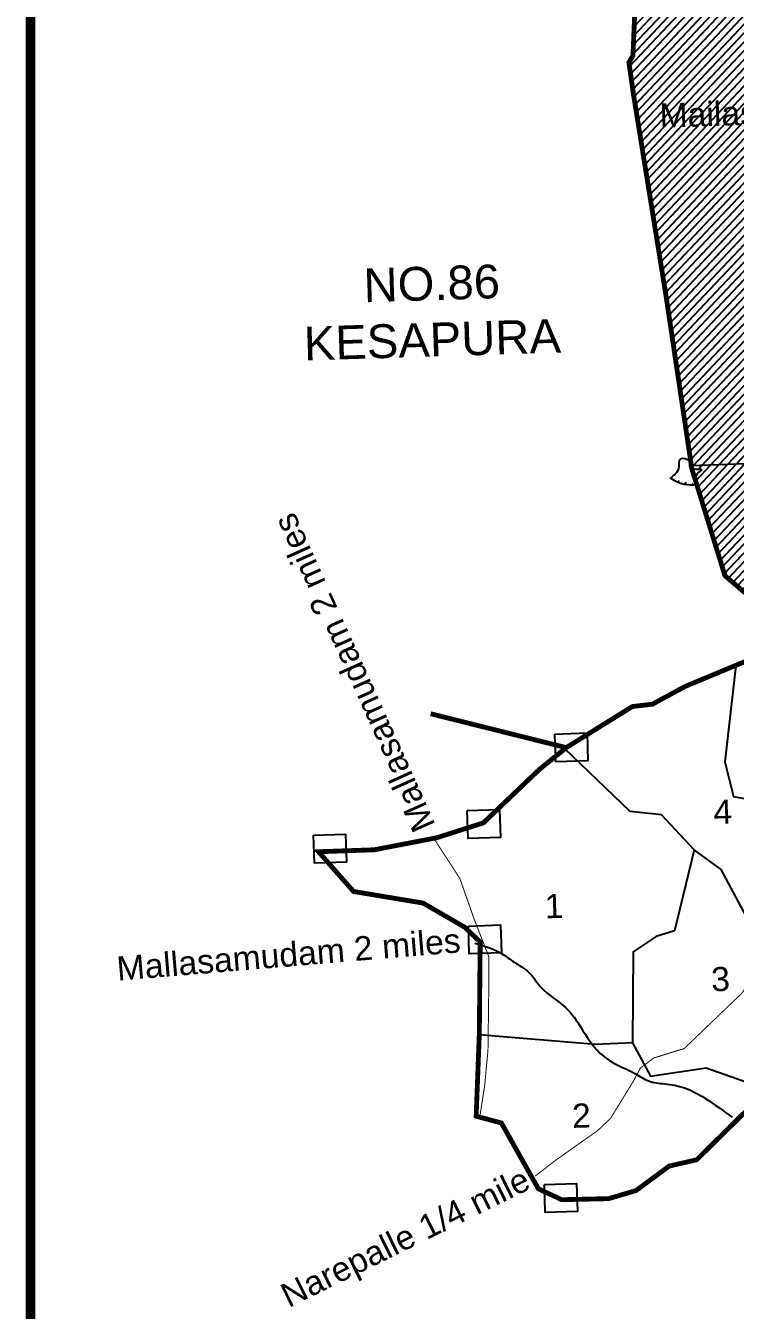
# Model space of a CAD drawing. Header units: feet. Extents: x 800423 to 808000, y 1573223 to 1578223.
# Drawn here: x 800423 to 801143, y 1575888 to 1577192 of the extents above; entities that cross this region are included whole.
import ezdxf
from ezdxf.enums import TextEntityAlignment as Align

# ---------------------------------------------------------------- set-up
doc = ezdxf.new("R2010")
doc.units = ezdxf.units.FT
doc.header["$LTSCALE"] = 15
doc.header["$MEASUREMENT"] = 0
doc.linetypes.add('HIDDEN2', pattern=[0.1875, 0.125, -0.0625])
for name, color, linetype in [('PLOT', 7, 'Continuous'), ('PLOT NO', 7, 'Continuous'), ('ROADS', 6, 'Continuous'), ('TANKS-STREAM', 4, 'Continuous'), ('text', 10, 'Continuous'), ('text2', 7, 'Continuous'), ('VILLAGE STONES', 240, 'Continuous')]:
    doc.layers.add(name, color=color, linetype=linetype)
doc.layers.add('VILLAGE BOUNDRY', color=5, linetype='HIDDEN2', lineweight=100)
doc.styles.get("Standard").update_dxf_attribs({"font": 'arial.ttf'})
doc.linetypes.add('DOTS', pattern='A,1e-06,-3,["●",Standard,S=3,R=0,X=-1.25,Y=-1.25],-3', length=6.000001)

msp = doc.modelspace()

# ---------------------------------------------------------------- hatches: boundary and pattern name
at = {"layer": 'TANKS-STREAM', "lineweight": -2}
h = msp.add_hatch(dxfattribs=at)
h.set_pattern_fill('ANSI31', color=256, scale=48.98185, angle=1.7937)
h.set_pattern_definition([(46.79369286, (65027.067, 8084.705), (-4.462817548, 4.191789214), [])])
edge = h.paths.add_edge_path()
edge.add_line((801143.9, 1577302.2), (801082.1, 1577261.5))
edge.add_line((801082.1, 1577261.5), (801057, 1577225.5))
edge.add_line((801057, 1577225.5), (801041.4, 1577214.8))
edge.add_line((801041.4, 1577214.8), (801039.2, 1577161.4))
edge.add_line((801039.2, 1577161.4), (801035.1, 1577154.3))
edge.add_line((801035.1, 1577154.3), (801039.7, 1577122))
edge.add_line((801039.7, 1577122), (801072.9, 1576916.4))
edge.add_line((801072.9, 1576916.4), (801098.4, 1576744.9))
edge.add_line((801098.4, 1576744.9), (801190.6, 1576748.3))
edge.add_line((801190.6, 1576748.3), (801350.4, 1576750.2))
edge.add_spline(control_points=[(801350.4, 1576750.2), (801352.5, 1576752.7), (801357, 1576767.7), (801372.3, 1576779), (801369.5, 1576797), (801370.2, 1576808.8), (801367.3, 1576818.8), (801366.5, 1576831.9), (801373.6, 1576842.6), (801370.8, 1576857.4), (801370.4, 1576872), (801366.3, 1576888.4), (801373.1, 1576903.9), (801372.1, 1576919.7), (801364.6, 1576937.9), (801363.9, 1576957.3), (801361.7, 1576977.7), (801363.9, 1576992), (801363.9, 1577007.8), (801377.7, 1577012.9), (801387.2, 1577021.9), (801397.9, 1577028.2), (801406.3, 1577036.2), (801404.6, 1577045.9), (801403.8, 1577055.7), (801403.4, 1577068.2), (801403.9, 1577083.1), (801408.2, 1577099.5), (801412.9, 1577116.1), (801418.7, 1577132.2), (801425.5, 1577143.9), (801426.4, 1577155.9), (801428.6, 1577166.1), (801438.3, 1577174.6), (801439.4, 1577185.4), (801440.8, 1577194.7), (801443.9, 1577201.8), (801449.8, 1577208.3), (801454.6, 1577217), (801455.4, 1577227.5), (801461.7, 1577237.1), (801464.5, 1577247.5), (801470.2, 1577256.4), (801473.3, 1577268.9), (801489.1, 1577272.6), (801503.2, 1577273.6), (801515.1, 1577274.5), (801525.3, 1577275.5), (801534.8, 1577276.5), (801546.6, 1577277.3), (801558.8, 1577274.4), (801570, 1577278), (801580, 1577274.5), (801588.7, 1577277.8), (801599, 1577279.5), (801602.3, 1577289.2), (801601.4, 1577301.5), (801587.3, 1577304.7), (801582.7, 1577317), (801572.4, 1577325.2), (801564.7, 1577335.4), (801554.2, 1577341), (801548, 1577347.6), (801543.2, 1577353.3), (801540.2, 1577357.2), (801538.7, 1577359.1)], knot_values=[2.743929, 2.743929, 2.743929, 2.743929, 13.449528, 43.87747, 54.96585, 66.536532, 80.172892, 86.440314, 106.114252, 115.768531, 131.226189, 151.49776, 165.075202, 181.466843, 198.424393, 224.92727, 240.362293, 260.702703, 270.536142, 284.453283, 299.710553, 311.219933, 323.20078, 331.396526, 339.606613, 353.587775, 369.563021, 384.999057, 405.278495, 422.563503, 437.44955, 445.691754, 459.22129, 467.991973, 483.447913, 490.252233, 497.268408, 506.504004, 517.169253, 526.825372, 538.023089, 551.529645, 559.499527, 570.291641, 588.427793, 602.044488, 615.342548, 624.420475, 633.498392, 644.669328, 660.441629, 671.04786, 679.041057, 691.253135, 699.177122, 708.620474, 719.581853, 732.390574, 745.862061, 756.965096, 772.127289, 784.621882, 792.519361, 799.823032, 807.460437, 807.460437, 807.460437, 807.460437], degree=3, periodic=0)
edge.add_spline(control_points=[(801538.7, 1577359.1), (801535.4, 1577360.1), (801527.3, 1577364.5), (801531.7, 1577380.9), (801524.3, 1577395), (801519.8, 1577408.6), (801516.4, 1577422.7), (801517.9, 1577437.9), (801517.5, 1577457.6), (801520.7, 1577471.9), (801523.9, 1577479.6)], knot_values=[145.722859, 145.722859, 145.722859, 145.722859, 155.281459, 171.544676, 188.069308, 203.853273, 215.235738, 232.271635, 250.101485, 275.711119, 275.711119, 275.711119, 275.711119], degree=3, periodic=0)
edge.add_line((801523.9, 1577479.6), (801509.1, 1577557.6))
edge.add_line((801509.1, 1577557.6), (801424.5, 1577496.5))
edge.add_line((801424.5, 1577496.5), (801343.4, 1577439.6))
edge.add_line((801343.4, 1577439.6), (801247.8, 1577376.3))
edge.add_line((801247.8, 1577376.3), (801143.9, 1577302.2))
h = msp.add_hatch(dxfattribs=at)
h.set_pattern_fill('ANSI31', color=256, scale=48.98185, angle=1.7937)
h.set_pattern_definition([(46.79369286, (65027.067, 8084.705), (-4.462817548, 4.191789214), [])])
edge = h.paths.add_edge_path()
edge.add_line((801190.6, 1576748.3), (801098.4, 1576744.9))
edge.add_line((801098.4, 1576744.9), (801098.8, 1576742.3))
edge.add_spline(control_points=[(801098.8, 1576742.3), (801102.3, 1576741.2), (801114.8, 1576743), (801098.9, 1576735), (801105.1, 1576727.9), (801104.1, 1576726.3), (801103.8, 1576726)], knot_values=[41.425036, 41.425036, 41.425036, 41.425036, 51.32484, 61.087148, 68.283262, 70.084786, 70.084786, 70.084786, 70.084786], degree=3, periodic=0)
edge.add_spline(control_points=[(801077.1, 1576732.4), (801081.7, 1576729.6), (801088.4, 1576725.4), (801102.3, 1576724.8), (801103.8, 1576726)], knot_values=[70.084786, 70.084786, 70.084786, 70.084786, 88.981098, 97.534911, 97.534911, 97.534911, 97.534911], degree=3, periodic=0)
edge.add_line((801103.8, 1576726), (801132.5, 1576633.4))
edge.add_line((801132.5, 1576633.4), (801183.6, 1576589.7))
edge.add_line((801183.6, 1576589.7), (801189.2, 1576589.9))
edge.add_spline(control_points=[(801189.2, 1576589.9), (801195.8, 1576590.8), (801208.9, 1576593.5), (801219.1, 1576606.8), (801225.6, 1576614.1), (801227.5, 1576616)], knot_values=[1000.899994, 1000.899994, 1000.899994, 1000.899994, 1020.303037, 1041.462686, 1049.7728, 1049.7728, 1049.7728, 1049.7728], degree=3, periodic=0)
edge.add_line((801227.5, 1576616), (801221.5, 1576644.6))
edge.add_line((801221.5, 1576644.6), (801190.6, 1576748.3))
h.paths.add_polyline_path([(801140.1, 1576674.4), (801171.6, 1576675.4), (801170.4, 1576712.8), (801138.9, 1576711.9)], flags=24)
h.paths.add_polyline_path([(801184.7, 1576586.3), (801216.2, 1576587.3), (801215.1, 1576624.8), (801183.6, 1576623.8)], flags=9)

# ---------------------------------------------------------------- linework, layer by layer
at = {"layer": 'PLOT', "lineweight": -2}
for points in [[(801509.1, 1577557.6), (801541.4, 1577386.9), (801632.4, 1577273.5), (801480.3, 1577264.6), (801426.3, 1577132.8), (801408, 1577002.4), (801372.4, 1577006.7), (801391.6, 1576803.5), (801391.7, 1576750.7), (801190.6, 1576748.3), (801098.4, 1576744.9)], [(801143.5, 1576542.4), (801132.4, 1576444.4), (801141.2, 1576409.2), (801178.2, 1576402.6), (801190.1, 1576364.1), (801199.3, 1576363.3), (801201.4, 1576346.6), (801205, 1576344.5)], [(801251.7, 1576500.3), (801253.1, 1576468.5), (801210.8, 1576354.7), (801202.7, 1576340.5), (801191.6, 1576217.9), (801128.7, 1576335.3), (801101.3, 1576355), (801068.1, 1576390.7), (801036.2, 1576394.1), (800970.2, 1576457.8)], [(801101.3, 1576355), (801081.4, 1576273)], [(801081.4, 1576273), (801062.6, 1576267.2), (801039.5, 1576251.6), (801038.8, 1576159.4), (801001.1, 1576157.5), (800883.3, 1576167.5)], [(801038.8, 1576159.4), (801057.1, 1576125.4), (801113.5, 1576133.9), (801176, 1576111.8)]]:
    msp.add_lwpolyline(points, dxfattribs=at)
at = {"layer": 'ROADS', "linetype": 'DOTS', "lineweight": -2, "ltscale": 0.15, "const_width": 1}
for points in [[(800837.1, 1576366.8), (800863.5, 1576326.2), (800878.3, 1576284.2), (800893, 1576246.5), (800892.8, 1576205.1), (800892.1, 1576151.8), (800888.8, 1576116.5), (800883.6, 1576082.6)], [(801111.2, 1576172.7), (801149.5, 1576209.4), (801168.6, 1576237), (801191.3, 1576276.4), (801198.4, 1576293.3)], [(800940, 1576024), (800961.8, 1576040.8), (801003.4, 1576070.2), (801016.4, 1576082.5), (801039.5, 1576120.1), (801046.9, 1576133.9), (801060.2, 1576143.8), (801082.1, 1576150.7), (801090.9, 1576153.2), (801111.2, 1576172.7)]]:
    msp.add_lwpolyline(points, dxfattribs=at)
at = {"layer": 'TANKS-STREAM', "lineweight": -2}
msp.add_spline([(800878.9, 1576260.4), (800905.9, 1576249.9), (800918.6, 1576241.2), (800933.6, 1576230.7), (800946.1, 1576215.4), (800970.9, 1576195), (801001.9, 1576152.8), (801020.5, 1576138.2), (801041.9, 1576127.8), (801054.9, 1576120.6), (801071.4, 1576117.6), (801091.4, 1576113.6), (801112.1, 1576103.1), (801139.8, 1576083.7)], degree=3, dxfattribs=at)
at = {"layer": 'text2', "color": 5, "lineweight": -2, "const_width": 9.8}
msp.add_lwpolyline([(807991.5, 1578217.8), (800428, 1578217.8), (800428, 1573747.5), (807991.5, 1573747.5)], close=True, dxfattribs=at)
at = {"layer": 'VILLAGE BOUNDRY', "lineweight": -2, "ltscale": 25, "const_width": 4.9}
for points in [[(801196.9, 1576578.4), (801132.5, 1576633.4), (801098.9, 1576742), (801072.9, 1576916.4), (801039.7, 1577122), (801035.1, 1577154.3), (801039.2, 1577161.4), (801041.4, 1577214.8)], [(801176, 1576111.8), (801103.8, 1576040.5), (801076, 1576034.2), (801042.3, 1576009.3), (801014.6, 1576001.1), (800966.9, 1576000), (800943.2, 1576011.1), (800905.7, 1576077.9), (800880.1, 1576084.8), (800883.3, 1576167.5), (800884.2, 1576261.6), (800868.3, 1576276.7), (800826.3, 1576301.1), (800755.7, 1576312.9), (800720.2, 1576353.2), (800776.8, 1576355.2), (800840, 1576367.4), (800887.4, 1576382.5), (800944.2, 1576436.7), (800971.5, 1576458.9), (801038.6, 1576500.6), (801058.9, 1576503), (801092.1, 1576521), (801143.5, 1576542.4), (801175.6, 1576555.7)], [(800971.5, 1576458.9), (800833.9, 1576493.3)]]:
    msp.add_lwpolyline(points, dxfattribs=at)
at = {"layer": 'VILLAGE STONES', "lineweight": -2}
for points in [[(800960, 1576472.7), (800992.6, 1576473.8), (800993.5, 1576445.6), (800960.9, 1576444.5)], [(800871.1, 1576395), (800903.8, 1576396), (800904.7, 1576367.8), (800872, 1576366.8)], [(800715.1, 1576369.9), (800747.7, 1576370.9), (800748.6, 1576342.7), (800716, 1576341.6)], [(800872.2, 1576277.8), (800904.9, 1576278.9), (800905.7, 1576250.7), (800873.1, 1576249.6)], [(800949.3, 1576015.3), (800981.9, 1576016.3), (800982.8, 1575988.1), (800950.2, 1575987.1)]]:
    msp.add_lwpolyline(points, close=True, dxfattribs=at)
msp.add_spline([(801076.9, 1576732.1), (801086, 1576744.3), (801087.5, 1576752.1), (801096.1, 1576749.6), (801097, 1576743.5), (801108.7, 1576741.1), (801102.6, 1576733.8), (801104.4, 1576727), (801094.3, 1576725.5), (801077.1, 1576732.4)], degree=3, dxfattribs=at)

# ---------------------------------------------------------------- texts
at = {"layer": 'PLOT NO', "lineweight": -2}
for s, rotation, p in [('Mailasamudram cheruvu', 1.7937, (801066.5, 1577088.2)), ('Mallasamudam 2 miles', 114.2991, (800839.2, 1576380.4)), ('Mallasamudam 2 miles ', 4.7499, (800516.5, 1576222.3)), ('Narepalle 1/4 mile ', 26.2506, (800689.9, 1575890))]:
    msp.add_text(s, height=24.491, rotation=rotation, dxfattribs=at).set_placement(p)
for s, p in [('4', (801130.3, 1576393.8)), ('1', (800959.1, 1576298.1)), ('3', (801128, 1576224)), ('2', (800986.9, 1576085.4))]:
    msp.add_text(s, height=24.5, rotation=1.7937, dxfattribs=at).set_placement(p, align=Align.MIDDLE_CENTER)
at = {"layer": 'text', "lineweight": -2, "insert": (800699.7, 1576943.1), "char_height": 34.287, "width": 263.897, "attachment_point": 1, "rotation": 1.7937}
msp.add_mtext('\\pi65.654;NO.86 \\P\\pi3.2306;KESAPURA', dxfattribs=at)

doc.saveas('drawing.dxf')
